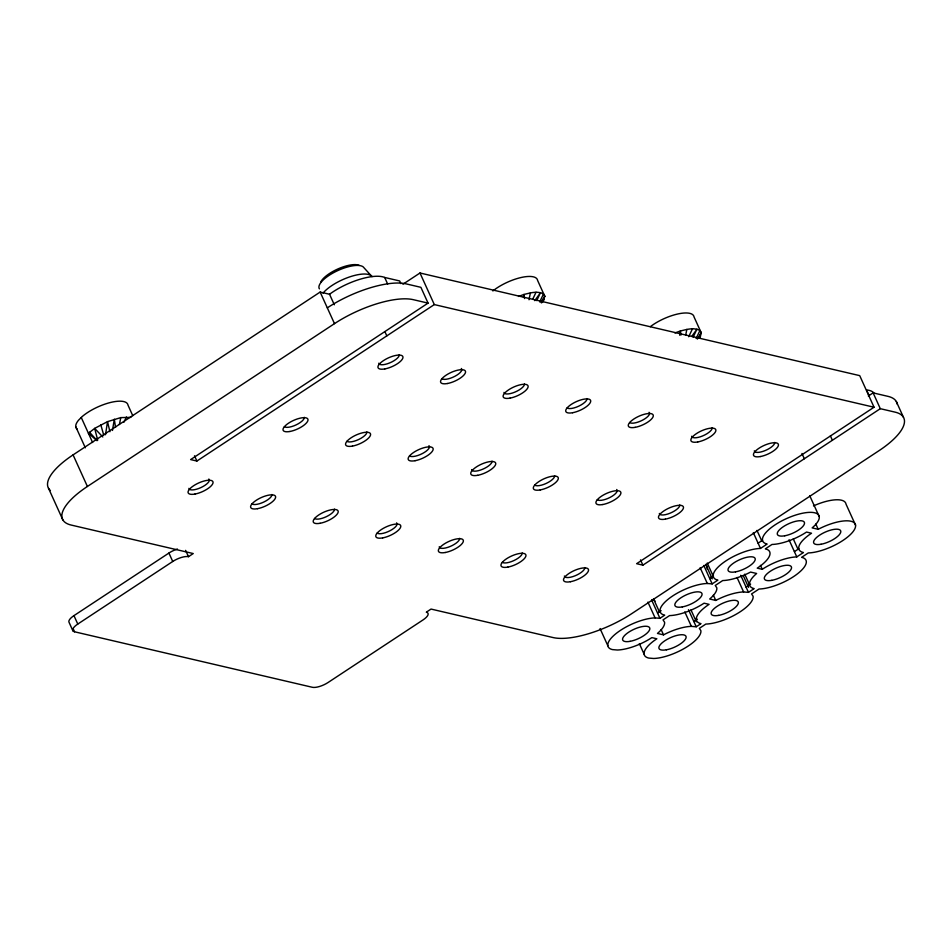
<?xml version="1.0" encoding="UTF-8"?>
<svg xmlns="http://www.w3.org/2000/svg" width="952" height="952" viewBox="0 0 952 952"><rect width="100%" height="100%" fill="white"/><g stroke="black" fill="none" stroke-linecap="round" stroke-linejoin="round"><path stroke-width="1.43" d="M105.517 434.743L107.516 421.641L120.773 417.607L130.9 417.357M542.902 301.82L544.77 296.239L537.606 280.447A28.37 9.889 -24.4 0 0 520.708 277.603A28.37 9.889 -24.4 0 0 492.874 290.943M699.351 338.341L701.219 332.76L694.056 316.968A28.37 9.889 -24.4 0 0 677.8 313.982A28.37 9.889 -24.4 0 0 650.311 326.679M112.467 430.471L114.323 419.189L115.537 427.365M523.469 297.286L523.933 294.465C530.193 292.978 537.44 290.61 543.485 293.99L544.77 296.239L541.617 302.879M679.68 335.211L680.382 330.987C686.642 329.499 693.889 327.131 699.934 330.511L701.219 332.76L698.697 338.067M119.416 424.485L120.773 417.607M529.014 299.761L530.383 292.871M685.737 334.902L686.832 329.392M123.903 422.283L126.426 416.976M532.882 298.88L536.035 292.252M536.714 300.594L540.51 292.621L534.762 300.665M539.701 301.951L543.485 293.99M688.701 336.734L692.485 328.773M693.163 337.115L696.959 329.142L692.033 336.044M696.15 338.472L699.934 330.511M540.938 302.546L544.77 296.239M697.388 339.067L701.219 332.76M542.795 301.558L544.282 299.214M699.244 338.079L700.731 335.735M109.932 431.744L107.516 421.641L94.664 428.388L88.429 433.291L96.973 440.633M402.934 284.231L419.987 272.998L859.716 375.635L874.043 407.23L636.626 563.691L642.886 565.155L880.303 408.682L895.118 412.145A61.678 21.503 -24.4 0 1 878.922 450.736L631.854 613.564A61.678 21.503 -24.4 0 1 553.076 637.554L431.042 609.066L426.294 612.196A12.34 4.296 -24.4 0 1 423.057 619.907L328.095 682.489A12.34 4.296 -24.4 0 1 312.351 687.284L74.542 631.783L73.447 629.367M327.321 307.853A61.678 21.503 -24.4 0 1 406.087 283.863L420.891 287.325L428.055 303.117L190.638 459.578L196.897 461.042L434.314 304.58L874.043 407.23M50.408 490.53A61.678 21.503 -24.4 0 1 73.078 454.889L320.146 292.062L329.535 294.251A38.877 13.554 -24.4 0 1 384.679 277.46L399.685 280.959L400.875 283.601M74.542 631.783A12.34 4.296 -24.4 0 1 77.778 624.06L172.74 561.478A12.34 4.296 -24.4 0 1 188.496 556.682L193.244 553.552L71.21 525.064A61.678 21.503 -24.4 0 1 87.406 486.472L334.485 323.644A61.678 21.503 -24.4 0 1 413.251 299.666L428.055 303.117M72.864 630.748L69.044 622.322A12.34 4.296 -24.4 0 1 73.959 615.635L168.92 553.053A12.34 4.296 -24.4 0 1 177.465 549.054M758.101 543.175L762.528 540.248M657.546 613.052L661.116 610.696M709.776 578.626L713.203 576.376M760.481 548.435L767.133 544.056A30.833 10.746 -24.4 0 1 773.214 526.135A30.833 10.746 -24.4 0 1 811.532 512.366A30.833 10.746 -24.4 0 1 812.127 527.884L818.208 529.3A30.833 10.746 -24.4 0 1 855.015 528.408A30.833 10.746 -24.4 0 1 808.284 552.933L801.643 557.325A30.833 10.746 -24.4 0 1 796.515 574.544A30.833 10.746 -24.4 0 1 759.018 589.026L751.568 593.941L753.103 596.285A30.833 10.746 -24.4 0 1 737.134 613.671A30.833 10.746 -24.4 0 1 705.837 624.072L699.339 628.356L700.874 630.7A30.833 10.746 -24.4 0 1 684.904 648.086A30.833 10.746 -24.4 0 1 653.607 658.486L648.752 658.07A30.833 10.746 -24.4 0 1 656.844 638.78L651.846 637.614A30.833 10.746 -24.4 0 1 617.312 650.014L612.457 649.597A30.833 10.746 -24.4 0 1 617.586 632.378A30.833 10.746 -24.4 0 1 655.083 617.896L659.938 618.312L664.686 615.182A30.833 10.746 -24.4 0 1 669.815 597.963A30.833 10.746 -24.4 0 1 707.312 583.481L712.167 583.897L717.867 580.137A30.833 10.746 -24.4 0 1 722.996 562.918A30.833 10.746 -24.4 0 1 760.481 548.435L753.318 532.644M794.396 551.648L798.823 548.721M693.841 621.525L697.411 619.169M746.071 587.098L750.628 584.1M796.788 556.908L803.428 552.529A30.833 10.746 -24.4 0 1 811.52 533.227L806.522 532.061A30.833 10.746 -24.4 0 1 771.989 544.461L765.348 548.852A30.833 10.746 -24.4 0 1 757.245 568.142L762.254 569.308A30.833 10.746 -24.4 0 1 796.788 556.908L789.018 539.796M696.233 626.785L700.981 623.655A30.833 10.746 -24.4 0 1 709.073 604.353L704.075 603.187A30.833 10.746 -24.4 0 1 669.542 615.599L663.032 619.883L664.579 622.227A30.833 10.746 -24.4 0 1 657.451 633.437L663.532 634.853A30.833 10.746 -24.4 0 1 691.378 626.368L696.233 626.785L688.474 609.673M748.462 592.37L754.163 588.61A30.833 10.746 -24.4 0 1 756.65 573.485L750.569 572.069A30.833 10.746 -24.4 0 1 722.723 580.553L715.261 585.468L716.808 587.812A30.833 10.746 -24.4 0 1 709.68 599.01L715.761 600.438A30.833 10.746 -24.4 0 1 743.607 591.954L748.462 592.37L740.704 575.258M868.331 396.008L873.139 392.89L887.954 396.353A61.678 21.503 -24.4 0 1 897.236 404.195M518.483 296.429L523.933 294.465L524.54 298.547M674.932 332.95L680.382 330.987L680.989 335.068M102.816 436.968L94.664 428.388L97.711 440.24M89.5 432.232L97.092 440.514M655.024 601.176L653.488 598.82L659.45 611.981M896.308 401.53L903.472 417.321M873.139 392.89L880.303 408.682M868.926 395.211L866.546 389.951A38.877 13.554 -24.4 0 1 873.876 392.95M830.394 435.885L832.191 439.824M855.551 525.159L846.007 504.108A30.833 10.746 -24.4 0 0 813.484 505.905M801.953 453.485L804.333 458.757M809.7 495.635L819.255 516.686M815.816 524.04L818.208 529.3M793.278 538.891L798.062 549.423M756.983 530.419L761.767 540.95M760.469 565.369L762.254 569.308M744.738 574.163L749.521 584.683M743.203 575.508L748.581 587.36M737.038 577.471L743.607 591.954M707.253 563.048L713.226 576.21M712.286 578.887L705.718 564.405L707.253 566.761A30.833 10.746 -24.4 0 1 707.122 568.844M703.814 565.464L712.167 583.897M713.369 595.167L715.761 600.438M700.148 567.689L707.312 583.481M690.973 609.934L696.352 621.775M684.809 611.898L691.378 626.368M640.494 559.883L642.886 565.155M651.584 599.891L659.938 618.312M661.14 629.593L663.532 634.853M647.919 602.104L655.083 617.896M639.339 643.623L644.111 654.155M600.058 628.57L607.816 645.682M419.987 272.998L434.314 304.58M384.679 277.46L387.666 284.041M385.024 331.939L386.821 335.877M329.535 294.251L334.319 304.783M320.146 292.062L334.485 323.644M194.505 455.782L196.897 461.042M132.78 415.703L128.008 405.171A28.37 9.889 -24.4 0 0 110.456 402.494A28.37 9.889 -24.4 0 0 82.336 416.429L78.504 420.237A28.37 9.889 -24.4 0 0 77.076 428.983M185.628 550.363L188.496 556.682M168.92 553.053L172.74 561.478M81.265 417.5L92.606 442.502M75.779 426.734L85.335 447.797M73.078 454.889L87.406 486.472M48.528 488.305L62.856 519.887M73.959 615.635L77.778 624.06M100.805 424.77L103.756 435.195M323.049 293.085A28.37 9.889 -24.4 0 1 349.777 276.865A28.37 9.889 -24.4 0 1 372.03 276.627L363.914 267.69A24.669 8.604 -24.4 0 0 336.948 270.975A24.669 8.604 -24.4 0 0 319.408 288.861M320.824 281.899A22.205 7.735 -24.4 0 1 338.733 268.583A22.205 7.735 -24.4 0 1 359.285 265.418M304.295 417.345A11.103 3.867 -24.4 0 1 296.012 424.937A11.103 3.867 -24.4 0 1 284.362 426.663M554.623 475.774A11.103 3.867 -24.4 0 1 546.329 483.366A11.103 3.867 -24.4 0 1 534.691 485.092M461.339 368.495A11.103 3.867 -24.4 0 1 454.854 376.314A11.103 3.867 -24.4 0 1 441.906 378.694M712.156 427.805A11.103 3.867 -24.4 0 1 702.54 435.98A11.103 3.867 -24.4 0 1 691.723 436.242M679.776 504.988A11.103 3.867 -24.4 0 1 670.16 513.164A11.103 3.867 -24.4 0 1 659.343 513.437M649.074 412.311A11.103 3.867 -24.4 0 1 642.588 420.141A11.103 3.867 -24.4 0 1 629.653 422.521M366.877 431.946A11.103 3.867 -24.4 0 1 358.595 439.538A11.103 3.867 -24.4 0 1 346.945 441.276M616.694 489.507A11.103 3.867 -24.4 0 1 610.208 497.337A11.103 3.867 -24.4 0 1 597.273 499.705M399.257 354.763A11.103 3.867 -24.4 0 1 389.642 362.938A11.103 3.867 -24.4 0 1 378.825 363.2M774.738 442.418A11.103 3.867 -24.4 0 1 765.122 450.593A11.103 3.867 -24.4 0 1 754.305 450.855M584.814 567.57A11.103 3.867 -24.4 0 1 575.198 575.746A11.103 3.867 -24.4 0 1 564.381 576.008M522.231 552.969A11.103 3.867 -24.4 0 1 513.949 560.549A11.103 3.867 -24.4 0 1 502.311 562.287M271.915 494.528A11.103 3.867 -24.4 0 1 263.633 502.12A11.103 3.867 -24.4 0 1 251.982 503.846M208.833 479.046A11.103 3.867 -24.4 0 1 201.05 487.519A11.103 3.867 -24.4 0 1 188.901 488.364M711.037 577.031A30.833 10.746 -24.4 0 1 713.488 575.972M492.041 461.173A11.103 3.867 -24.4 0 1 482.426 469.348A11.103 3.867 -24.4 0 1 471.597 469.61M396.567 522.874A11.103 3.867 -24.4 0 1 390.082 530.692A11.103 3.867 -24.4 0 1 377.147 533.072M428.959 445.679A11.103 3.867 -24.4 0 1 422.474 453.509A11.103 3.867 -24.4 0 1 409.527 455.877M587.003 398.59A11.103 3.867 -24.4 0 1 578.709 406.183A11.103 3.867 -24.4 0 1 567.071 407.908M334.497 509.142A11.103 3.867 -24.4 0 1 326.215 516.734A11.103 3.867 -24.4 0 1 314.565 518.459M459.661 538.356A11.103 3.867 -24.4 0 1 450.046 546.531A11.103 3.867 -24.4 0 1 439.217 546.793M524.421 383.977A11.103 3.867 -24.4 0 1 514.806 392.153A11.103 3.867 -24.4 0 1 503.989 392.414M289.908 431.482A13.566 4.724 -24.4 0 0 307.996 419.558A13.566 4.724 -24.4 0 0 288.635 423.116A13.566 4.724 -24.4 0 0 289.908 431.482M540.224 489.923A13.566 4.724 -24.4 0 0 558.324 477.999A13.566 4.724 -24.4 0 0 538.951 481.545A13.566 4.724 -24.4 0 0 540.224 489.923M447.452 383.513A13.566 4.724 -24.4 0 0 465.54 371.589A13.566 4.724 -24.4 0 0 446.167 375.147A13.566 4.724 -24.4 0 0 447.452 383.513M697.768 441.954A13.566 4.724 -24.4 0 0 715.868 430.03A13.566 4.724 -24.4 0 0 696.495 433.577A13.566 4.724 -24.4 0 0 697.768 441.954M665.388 519.137A13.566 4.724 -24.4 0 0 683.476 507.214A13.566 4.724 -24.4 0 0 664.115 510.76A13.566 4.724 -24.4 0 0 665.388 519.137M635.186 427.341A13.566 4.724 -24.4 0 0 653.286 415.417A13.566 4.724 -24.4 0 0 633.913 418.963A13.566 4.724 -24.4 0 0 635.186 427.341M352.49 446.095A13.566 4.724 -24.4 0 0 370.578 434.171A13.566 4.724 -24.4 0 0 351.205 437.718A13.566 4.724 -24.4 0 0 352.49 446.095M602.806 504.524A13.566 4.724 -24.4 0 0 620.906 492.6A13.566 4.724 -24.4 0 0 601.533 496.159A13.566 4.724 -24.4 0 0 602.806 504.524M384.87 368.912A13.566 4.724 -24.4 0 0 402.958 356.988A13.566 4.724 -24.4 0 0 383.585 360.534A13.566 4.724 -24.4 0 0 384.87 368.912M760.351 456.555A13.566 4.724 -24.4 0 0 778.438 444.632A13.566 4.724 -24.4 0 0 759.065 448.19A13.566 4.724 -24.4 0 0 760.351 456.555M570.427 581.72A13.566 4.724 -24.4 0 0 588.526 569.796A13.566 4.724 -24.4 0 0 569.153 573.342A13.566 4.724 -24.4 0 0 570.427 581.72M507.844 567.106A13.566 4.724 -24.4 0 0 525.944 555.183A13.566 4.724 -24.4 0 0 506.571 558.741A13.566 4.724 -24.4 0 0 507.844 567.106M257.528 508.677A13.566 4.724 -24.4 0 0 275.616 496.754A13.566 4.724 -24.4 0 0 256.243 500.3A13.566 4.724 -24.4 0 0 257.528 508.677M194.946 494.064A13.566 4.724 -24.4 0 0 213.046 482.14A13.566 4.724 -24.4 0 0 193.672 485.698A13.566 4.724 -24.4 0 0 194.946 494.064M784.757 535.786A14.804 5.165 -24.4 0 0 804.499 522.779A14.804 5.165 -24.4 0 0 783.365 526.658A14.804 5.165 -24.4 0 0 784.757 535.786M735.491 571.866A14.804 5.165 -24.4 0 0 755.233 558.86A14.804 5.165 -24.4 0 0 734.099 562.739A14.804 5.165 -24.4 0 0 735.491 571.866M682.31 606.912A14.804 5.165 -24.4 0 0 702.052 593.905A14.804 5.165 -24.4 0 0 680.918 597.785A14.804 5.165 -24.4 0 0 682.31 606.912M630.081 641.339A14.804 5.165 -24.4 0 0 649.823 628.332A14.804 5.165 -24.4 0 0 628.689 632.199A14.804 5.165 -24.4 0 0 630.081 641.339M666.376 649.811A14.804 5.165 -24.4 0 0 686.118 636.805A14.804 5.165 -24.4 0 0 664.984 640.672A14.804 5.165 -24.4 0 0 666.376 649.811M821.052 544.258A14.804 5.165 -24.4 0 0 840.794 531.252A14.804 5.165 -24.4 0 0 819.66 535.131A14.804 5.165 -24.4 0 0 821.052 544.258M771.786 580.339A14.804 5.165 -24.4 0 0 791.528 567.332A14.804 5.165 -24.4 0 0 770.394 571.212A14.804 5.165 -24.4 0 0 771.786 580.339M718.605 615.385A14.804 5.165 -24.4 0 0 738.347 602.378A14.804 5.165 -24.4 0 0 717.213 606.257A14.804 5.165 -24.4 0 0 718.605 615.385M477.654 475.31A13.566 4.724 -24.4 0 0 495.742 463.386A13.566 4.724 -24.4 0 0 476.369 466.944A13.566 4.724 -24.4 0 0 477.654 475.31M382.692 537.892A13.566 4.724 -24.4 0 0 400.78 525.968A13.566 4.724 -24.4 0 0 381.407 529.514A13.566 4.724 -24.4 0 0 382.692 537.892M415.072 460.708A13.566 4.724 -24.4 0 0 433.16 448.785A13.566 4.724 -24.4 0 0 413.787 452.331A13.566 4.724 -24.4 0 0 415.072 460.708M572.604 412.728A13.566 4.724 -24.4 0 0 590.704 400.804A13.566 4.724 -24.4 0 0 571.331 404.362A13.566 4.724 -24.4 0 0 572.604 412.728M320.11 523.279A13.566 4.724 -24.4 0 0 338.198 511.355A13.566 4.724 -24.4 0 0 318.825 514.913A13.566 4.724 -24.4 0 0 320.11 523.279M445.262 552.505A13.566 4.724 -24.4 0 0 463.362 540.581A13.566 4.724 -24.4 0 0 443.989 544.127A13.566 4.724 -24.4 0 0 445.262 552.505M510.034 398.126A13.566 4.724 -24.4 0 0 528.122 386.203A13.566 4.724 -24.4 0 0 508.749 389.749A13.566 4.724 -24.4 0 0 510.034 398.126"/></g></svg>
